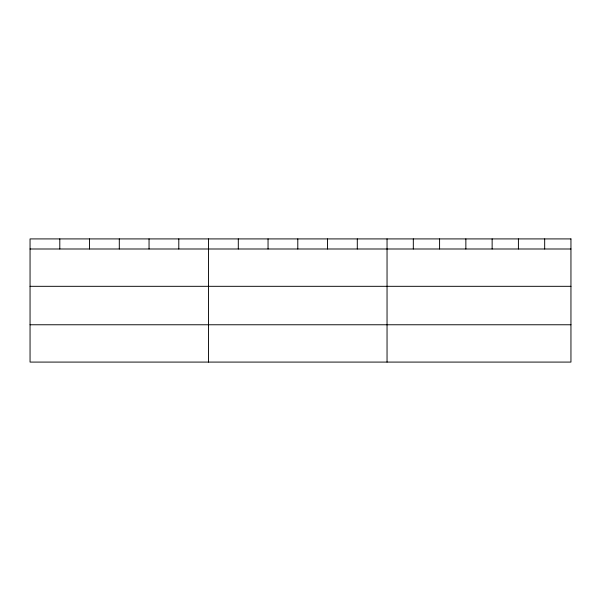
<?xml version="1.0" encoding="UTF-8"?>
<svg xmlns="http://www.w3.org/2000/svg" width="601" height="601" viewBox="0 0 601 601"><rect width="100%" height="100%" fill="white"/><g stroke="black" fill="none" stroke-linecap="round" stroke-linejoin="round"><path stroke-width="0.9" d="M30.05 248.994L570.95 248.994M30.05 286.316L570.95 286.316M30.05 324.765L570.95 324.765M544.679 238.913L544.679 248.994M518.408 238.913L518.408 248.994M492.136 238.913L492.136 248.994M465.858 238.913L465.858 248.994M439.586 238.913L439.586 248.994M413.315 238.913L413.315 248.994M387.044 238.913L387.044 362.087M357.295 238.913L357.295 248.994M327.545 238.913L327.545 248.994M297.795 238.913L297.795 248.994M268.046 238.913L268.046 248.994M238.296 238.913L238.296 248.994M208.547 238.913L208.547 362.087M178.797 238.913L178.797 248.994M149.048 238.913L149.048 248.994M119.299 238.913L119.299 248.994M89.549 238.913L89.549 248.994M59.799 238.913L59.799 248.994M570.95 238.913L30.05 238.913L30.05 362.087L570.95 362.087L570.95 238.913"/></g></svg>
